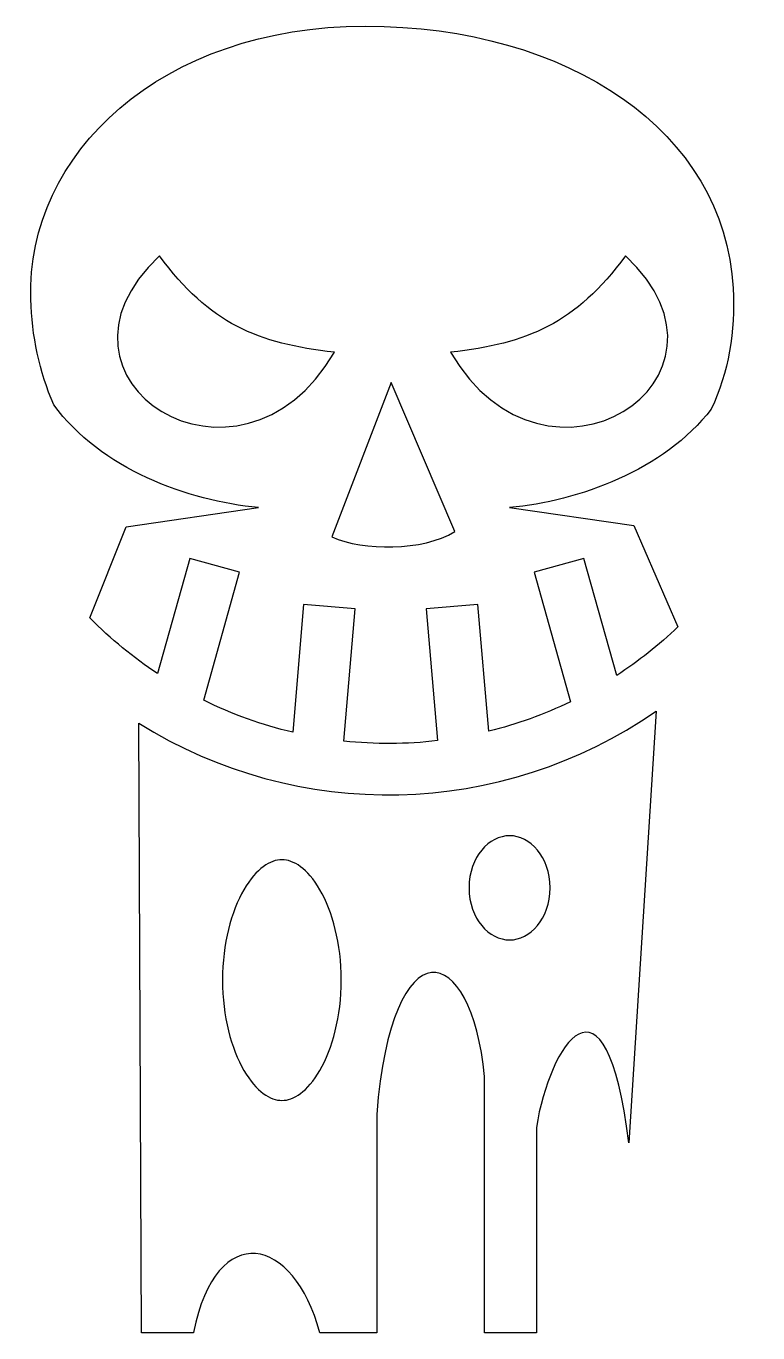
# Model space of a CAD drawing. Header units: centimetres. Extents: x -5 to 6.1, y -10.1 to 9.7.
import ezdxf

# ---------------------------------------------------------------- set-up
doc = ezdxf.new("R2010")
doc.units = ezdxf.units.CM
doc.header["$MEASUREMENT"] = 0
doc.layers.add('Layer 1', color=7, linetype='Continuous')

msp = doc.modelspace()

# ---------------------------------------------------------------- linework, layer by layer
at = {"layer": 'Layer 1'}
for points, knots in [([(0.10938, 9.74607), (-2.9852, 9.74607), (-5.04582, 7.80563), (-4.97582, 5.5978), (-4.97582, 5.5978), (-4.95824, 5.04287), (-4.84615, 4.49553), (-4.62528, 3.99415), (-4.62528, 3.99415), (-3.91838, 3.01859), (-2.58427, 2.53198), (-1.51147, 2.43124), (-1.51147, 2.43124), (-1.51147, 2.43124), (-3.52373, 2.13872), (-3.52373, 2.13872), (-3.52373, 2.13872), (-3.52373, 2.13872), (-4.07579, 0.75502), (-4.07579, 0.75502), (-4.07579, 0.75502), (-3.75658, 0.43218), (-3.41291, 0.14991), (-3.0506, -0.09095), (-3.0506, -0.09095), (-3.0506, -0.09095), (-2.55774, 1.66029), (-2.55774, 1.66029), (-2.55774, 1.66029), (-2.55774, 1.66029), (-1.79998, 1.44819), (-1.79998, 1.44819), (-1.79998, 1.44819), (-1.79998, 1.44819), (-2.34563, -0.49681), (-2.34563, -0.49681), (-2.34563, -0.49681), (-1.9102, -0.71212), (-1.4558, -0.87379), (-0.99225, -0.98313), (-0.99225, -0.98313), (-0.99225, -0.98313), (-0.82628, 0.95925), (-0.82628, 0.95925), (-0.82628, 0.95925), (-0.82628, 0.95925), (-0.0409, 0.89203), (-0.0409, 0.89203), (-0.0409, 0.89203), (-0.0409, 0.89203), (-0.21349, -1.11622), (-0.21349, -1.11622), (-0.21349, -1.11622), (0.25963, -1.16691), (0.7371, -1.16556), (1.20968, -1.10956), (1.20968, -1.10956), (1.20968, -1.10956), (1.03574, 0.89207), (1.03574, 0.89207), (1.03574, 0.89207), (1.03574, 0.89207), (1.81981, 0.96059), (1.81981, 0.96059), (1.81981, 0.96059), (1.81981, 0.96059), (1.98848, -0.96725), (1.98848, -0.96725), (1.98848, -0.96725), (2.41269, -0.86204), (2.82939, -0.71213), (3.22982, -0.51787), (3.22982, -0.51787), (3.22982, -0.51787), (2.67767, 1.44817), (2.67767, 1.44817), (2.67767, 1.44817), (2.67767, 1.44817), (3.43543, 1.66027), (3.43543, 1.66027), (3.43543, 1.66027), (3.43543, 1.66027), (3.93613, -0.11732), (3.93613, -0.11732), (3.93613, -0.11732), (4.26192, 0.09571), (4.57304, 0.3418), (4.86509, 0.62062), (4.86509, 0.62062), (4.86509, 0.62062), (4.19175, 2.15705), (4.19175, 2.15705), (4.19175, 2.15705), (4.19175, 2.15705), (2.306, 2.43114), (2.306, 2.43114), (2.306, 2.43114), (3.35455, 2.52956), (4.6529, 2.99636), (5.37119, 3.9281), (5.37119, 3.9281), (5.63347, 4.48484), (5.73805, 5.10163), (5.70322, 5.76367), (5.70322, 5.76367), (5.57785, 8.14557), (3.20392, 9.74601), (0.10939, 9.74601), (0.10939, 9.74601), (0.10939, 9.74601), (0.10938, 9.74607), (0.10938, 9.74607)], [0, 0, 0, 0, 0.03448276, 0.03448276, 0.03448276, 0.03448276, 0.06896552, 0.06896552, 0.06896552, 0.06896552, 0.10344828, 0.10344828, 0.10344828, 0.10344828, 0.13793103, 0.13793103, 0.13793103, 0.13793103, 0.17241379, 0.17241379, 0.17241379, 0.17241379, 0.20689655, 0.20689655, 0.20689655, 0.20689655, 0.24137931, 0.24137931, 0.24137931, 0.24137931, 0.27586207, 0.27586207, 0.27586207, 0.27586207, 0.31034483, 0.31034483, 0.31034483, 0.31034483, 0.34482759, 0.34482759, 0.34482759, 0.34482759, 0.37931034, 0.37931034, 0.37931034, 0.37931034, 0.4137931, 0.4137931, 0.4137931, 0.4137931, 0.44827586, 0.44827586, 0.44827586, 0.44827586, 0.48275862, 0.48275862, 0.48275862, 0.48275862, 0.51724138, 0.51724138, 0.51724138, 0.51724138, 0.55172414, 0.55172414, 0.55172414, 0.55172414, 0.5862069, 0.5862069, 0.5862069, 0.5862069, 0.62068966, 0.62068966, 0.62068966, 0.62068966, 0.65517241, 0.65517241, 0.65517241, 0.65517241, 0.68965517, 0.68965517, 0.68965517, 0.68965517, 0.72413793, 0.72413793, 0.72413793, 0.72413793, 0.75862069, 0.75862069, 0.75862069, 0.75862069, 0.79310345, 0.79310345, 0.79310345, 0.79310345, 0.82758621, 0.82758621, 0.82758621, 0.82758621, 0.86206897, 0.86206897, 0.86206897, 0.86206897, 0.89655172, 0.89655172, 0.89655172, 0.89655172, 0.93103448, 0.93103448, 0.93103448, 0.93103448, 1, 1, 1, 1]), ([(-3.01762, 6.25667), (-2.25986, 5.22385), (-1.52673, 4.92416), (-0.35842, 4.79133), (-0.35842, 4.79133), (-1.79424, 2.32084), (-5.0297, 4.36923), (-3.01766, 6.25667), (-3.01766, 6.25667), (-3.01766, 6.25667), (-3.01762, 6.25667), (-3.01762, 6.25667)], [0, 0, 0, 0, 0.25, 0.25, 0.25, 0.25, 0.5, 0.5, 0.5, 0.5, 1, 1, 1, 1]), ([(4.06786, 6.25667), (6.07995, 4.36923), (2.84457, 2.32084), (1.40866, 4.79133), (1.40866, 4.79133), (2.57697, 4.92416), (3.31018, 5.22385), (4.0679, 6.25667), (4.0679, 6.25667), (4.0679, 6.25667), (4.06786, 6.25667), (4.06786, 6.25667)], [0, 0, 0, 0, 0.25, 0.25, 0.25, 0.25, 0.5, 0.5, 0.5, 0.5, 1, 1, 1, 1]), ([(0.5034, 4.33145), (0.5034, 4.33145), (1.47453, 2.06619), (1.47453, 2.06619), (1.47453, 2.06619), (0.9818, 1.76848), (0.07835, 1.77101), (-0.39798, 1.98447), (-0.39798, 1.98447), (-0.39798, 1.98447), (0.50336, 4.33141), (0.50336, 4.33141), (0.50336, 4.33141), (0.50336, 4.33141), (0.5034, 4.33145), (0.5034, 4.33145)], [0, 0, 0, 0, 0.2, 0.2, 0.2, 0.2, 0.4, 0.4, 0.4, 0.4, 0.6, 0.6, 0.6, 0.6, 1, 1, 1, 1]), ([(4.53436, -0.66153), (2.18071, -2.29229), (-0.91994, -2.35403), (-3.32997, -0.84601), (-3.32997, -0.84601), (-3.32997, -0.84601), (-3.28907, -10.10715), (-3.28907, -10.10715), (-3.28907, -10.10715), (-3.28907, -10.10715), (-2.50102, -10.10716), (-2.50102, -10.10716), (-2.50102, -10.10716), (-2.50102, -10.10716), (-2.50102, -10.09927), (-2.50102, -10.09927), (-2.50102, -10.09927), (-2.1544, -8.37671), (-0.96838, -8.62845), (-0.58238, -10.1072), (-0.58238, -10.1072), (-0.58238, -10.1072), (0.28468, -10.1072), (0.28468, -10.1072), (0.28468, -10.1072), (0.28468, -10.1072), (0.28468, -6.79031), (0.28468, -6.79031), (0.28468, -6.79031), (0.51184, -3.88262), (1.7291, -4.14208), (1.92396, -6.21189), (1.92396, -6.21189), (1.92396, -6.21189), (1.92396, -10.10716), (1.92396, -10.10716), (1.92396, -10.10716), (1.92396, -10.10716), (2.71199, -10.10716), (2.71199, -10.10716), (2.71199, -10.10716), (2.71199, -10.10716), (2.71199, -6.98538), (2.71199, -6.98538), (2.71199, -6.98538), (2.91355, -5.73974), (3.76155, -4.36995), (4.118, -7.22127), (4.118, -7.22127), (4.118, -7.22127), (4.53441, -0.66149), (4.53441, -0.66149), (4.53441, -0.66149), (4.53441, -0.66149), (4.53436, -0.66153), (4.53436, -0.66153)], [0, 0, 0, 0, 0.06666667, 0.06666667, 0.06666667, 0.06666667, 0.13333333, 0.13333333, 0.13333333, 0.13333333, 0.2, 0.2, 0.2, 0.2, 0.26666667, 0.26666667, 0.26666667, 0.26666667, 0.33333333, 0.33333333, 0.33333333, 0.33333333, 0.4, 0.4, 0.4, 0.4, 0.46666667, 0.46666667, 0.46666667, 0.46666667, 0.53333333, 0.53333333, 0.53333333, 0.53333333, 0.6, 0.6, 0.6, 0.6, 0.66666667, 0.66666667, 0.66666667, 0.66666667, 0.73333333, 0.73333333, 0.73333333, 0.73333333, 0.8, 0.8, 0.8, 0.8, 0.86666667, 0.86666667, 0.86666667, 0.86666667, 1, 1, 1, 1]), ([(2.30477, -2.55382), (2.61302, -2.55382), (2.92017, -2.87219), (2.92017, -3.34582), (2.92017, -3.34582), (2.92017, -3.81937), (2.61306, -4.13773), (2.30477, -4.13773), (2.30477, -4.13773), (1.99652, -4.13773), (1.68806, -3.81936), (1.68806, -3.34582), (1.68806, -3.34582), (1.68806, -2.87228), (1.99656, -2.55391), (2.30481, -2.55391), (2.30481, -2.55391), (2.30481, -2.55391), (2.30477, -2.55382), (2.30477, -2.55382)], [0, 0, 0, 0, 0.16666667, 0.16666667, 0.16666667, 0.16666667, 0.33333333, 0.33333333, 0.33333333, 0.33333333, 0.5, 0.5, 0.5, 0.5, 0.66666667, 0.66666667, 0.66666667, 0.66666667, 1, 1, 1, 1]), ([(-1.15696, -2.91887), (-0.98099, -2.91887), (-0.77053, -3.04799), (-0.57976, -3.37471), (-0.57976, -3.37471), (-0.38899, -3.70151), (-0.25422, -4.19505), (-0.25422, -4.74656), (-0.25422, -4.74656), (-0.25422, -5.29803), (-0.38899, -5.79287), (-0.57976, -6.11963), (-0.57976, -6.11963), (-0.77053, -6.44643), (-0.98099, -6.57559), (-1.15696, -6.57559), (-1.15696, -6.57559), (-1.33288, -6.57559), (-1.54335, -6.44639), (-1.73411, -6.11963), (-1.73411, -6.11963), (-1.92488, -5.79283), (-2.06091, -5.29803), (-2.06091, -4.74651), (-2.06091, -4.74651), (-2.06091, -4.19504), (-1.92488, -3.70159), (-1.73411, -3.37479), (-1.73411, -3.37479), (-1.54334, -3.04799), (-1.33288, -2.91883), (-1.15691, -2.91883), (-1.15691, -2.91883), (-1.15691, -2.91883), (-1.15696, -2.91887), (-1.15696, -2.91887)], [0, 0, 0, 0, 0.1, 0.1, 0.1, 0.1, 0.2, 0.2, 0.2, 0.2, 0.3, 0.3, 0.3, 0.3, 0.4, 0.4, 0.4, 0.4, 0.5, 0.5, 0.5, 0.5, 0.6, 0.6, 0.6, 0.6, 0.7, 0.7, 0.7, 0.7, 0.8, 0.8, 0.8, 0.8, 1, 1, 1, 1])]:
    msp.add_open_spline(points, degree=3, knots=knots, dxfattribs=at)

doc.saveas('drawing.dxf')
